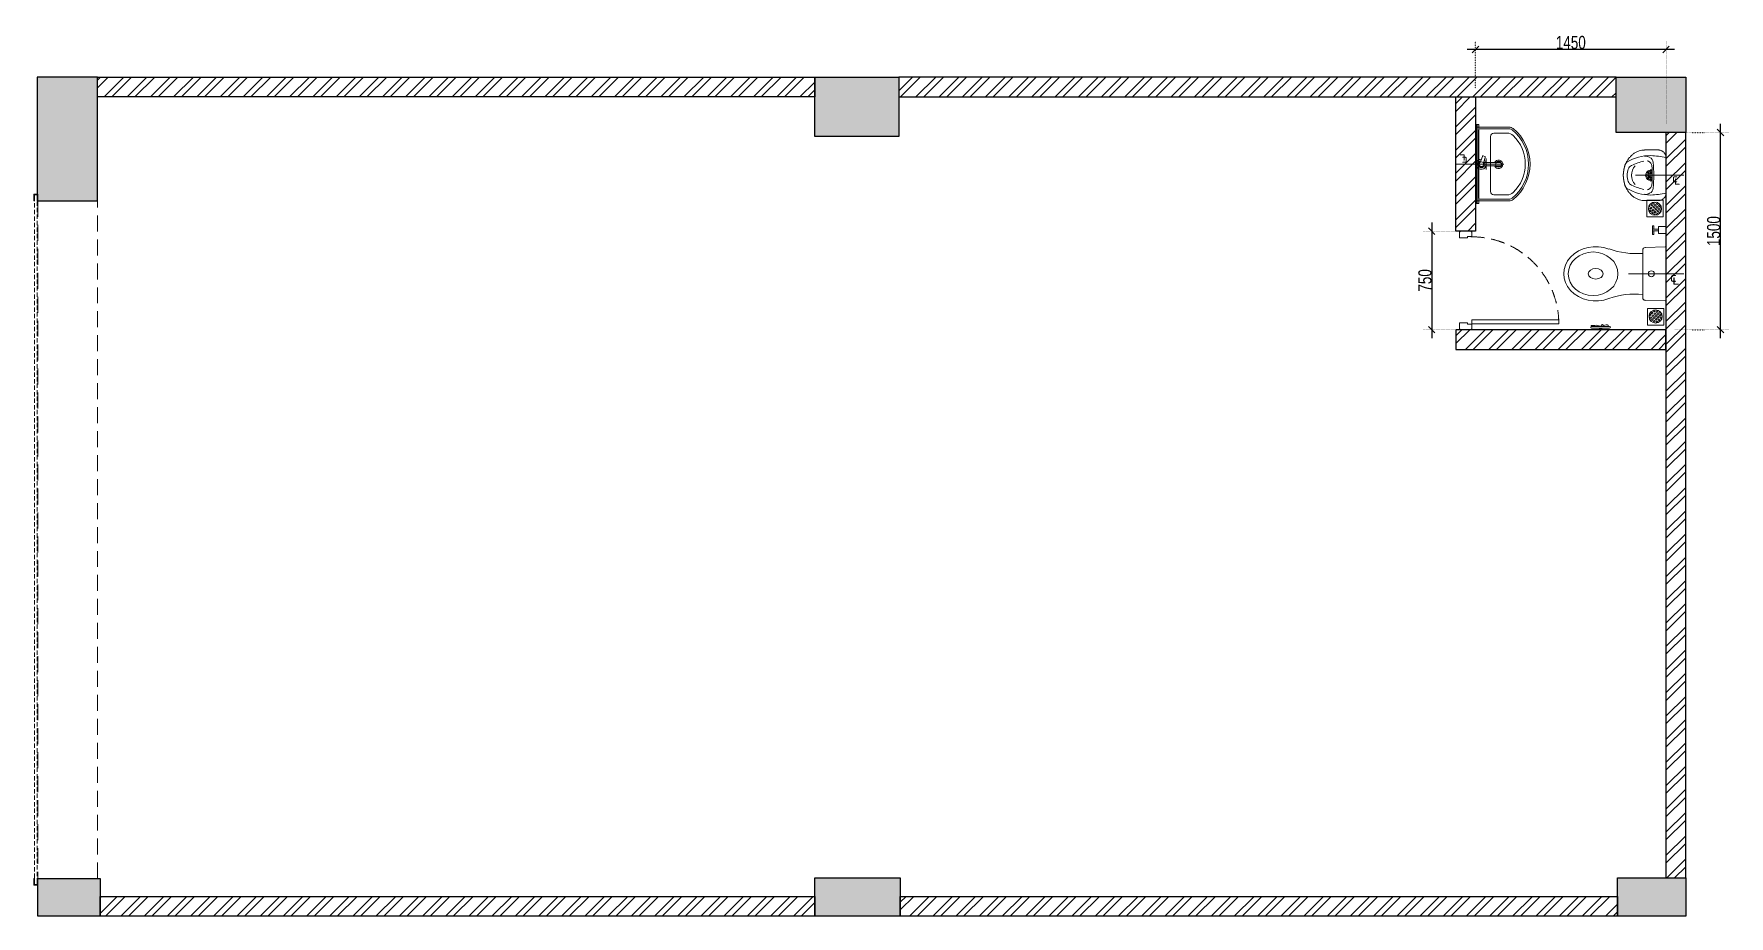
# Model space of a CAD drawing. Header units: feet. Extents: x 9588627 to 9601532, y -6771889 to -6765179.
import ezdxf

# ---------------------------------------------------------------- set-up
doc = ezdxf.new("R2010")
doc.units = ezdxf.units.FT
doc.header["$LTSCALE"] = 33
doc.header["$MEASUREMENT"] = 0
doc.header["$PDMODE"] = 3
doc.header["$PDSIZE"] = -1
for name, pattern in [('CENTER', [2, 1.25, -0.25, 0.25, -0.25]), ('DOT2', [0.125, 0, -0.125]), ('HIDDEN', [9.525, 6.35, -3.175]), ('HIDDEN2', [4.7625, 3.175, -1.5875]), ('HIDDENX2', [0.75, 0.5, -0.25])]:
    doc.linetypes.add(name, pattern=pattern)
for name, color, linetype, lineweight in [('A-shutter', 8, 'Continuous', 18), ('A-WALL HATCH', 251, 'Continuous', 5), ('beam', 90, 'Continuous', 9), ('centerline-toilets', 2, 'CENTER', 13), ('column hatch', 5, 'Continuous', 0), ('Door', 2, 'Continuous', 13), ('ele', 252, 'Continuous', 13), ('Fhitting', 152, 'Continuous', 30), ('LENS-DOOR', 34, 'Continuous', 20), ('LENS_DIMENSION', 193, 'Continuous', 0), ('Mirror', 150, 'Continuous', 20), ('Panelling', 65, 'Continuous', 18), ('PARTITION', 22, 'Continuous', 30), ('rolling shutter', 1, 'Continuous', 5), ('Toilet', 5, 'Continuous', 9)]:
    doc.layers.add(name, color=color, linetype=linetype, lineweight=lineweight)
for name, color, linetype in [('A-WALL', 1, 'Continuous'), ('column', 10, 'Continuous'), ('S-DIM', 7, 'Continuous')]:
    doc.layers.add(name, color=color, linetype=linetype)
doc.styles.get("Standard").update_dxf_attribs({"font": 'GILC____.TTF'})
doc.dimstyles.new('100MM', dxfattribs={"dimtxt": 100, "dimasz": 50, "dimexe": 65, "dimexo": 65, "dimtad": 1, "dimdec": 0, "dimtxsty": 'Standard', "dimblk": 'OBLIQUE', "dimcen": 2.5, "dimdle": 65, "dimclrd": 256, "dimclre": 256, "dimclrt": 1, "dimadec": 0, "dimazin": 0, "dimtfac": 1, "dimtdec": 0, "dimtmove": 1, "dimatfit": 3, "dimfxl": 1, "dimlwd": -1, "dimlwe": -1, "dimarcsym": 0})

# ---------------------------------------------------------------- blocks, each defined once
blk = doc.blocks.new('*U10')
at = {"layer": 'A-shutter', "color": 5, "ltscale": 10}
for points in [[(41037660, -1561539), (41037660, -1561544), (41037615, -1561544), (41037615, -1561564), (41037660, -1561564), (41037660, -1561569), (41037610, -1561569), (41037610, -1561539)], [(41042815, -1561539), (41042815, -1561544), (41042860, -1561544), (41042860, -1561564), (41042815, -1561564), (41042815, -1561569), (41042865, -1561569), (41042865, -1561539)]]:
    blk.add_lwpolyline(points, close=True, dxfattribs=at)
at = {"layer": 'A-shutter', "color": 5, "linetype": 'HIDDENX2', "ltscale": 2}
blk.add_lwpolyline([(41037615, -1561544), (41037615, -1561564), (41042860, -1561564), (41042860, -1561544)], close=True, dxfattribs=at)
blk = doc.blocks.new('DLF-RSP-AR-CD-DWG-4DT-3113$0$X-TYPICAL TOILET UPPER FLOORS - 02$0$urinals')
at = {"layer": 'Toilet'}
for p, q in [((0, -16), (0, 8)), ((-46, -115), (46, -115)), ((0, -105), (0, -161))]:
    blk.add_line(p, q, dxfattribs=at)
blk.add_lwpolyline([(135, 0), (-135, 0, 0.036949), (-150, -116, 0.138094), (-100, -297, 0.221721), (-52, -318, 0.062656), (0, -325, 0.062656), (52, -318, 0.221721), (100, -297, 0.138094), (150, -116, 0.036949)], format="xyb", close=True, dxfattribs=at)
for centre, radius, start, end in [((-91, -153), 53.8, 148.4868, 188.6401), ((-94, -145), 47.1, 93.3708, 154.4824), ((-71, -150), 40.2, 106.7016, 169.725), ((3, -1238), 1145, 90.1625, 95.0265), ((-51, -225), 119, 89.5454, 105.8857), ((0, -996), 891, 89.9918, 93.182), ((0, -115), 40, 167.428, 12.572), ((0, -115), 33, 164.1814, 15.8186), ((0, -115), 32, 163.6049, 16.3951), ((0, -115), 22.6, 155.6653, 24.3347), ((0, -115), 14.7, 139.9109, 40.0891), ((-3, -1238), 1145, 84.9735, 89.8375), ((0, -996), 891, 86.818, 90.0082), ((51, -225), 119, 74.1143, 90.4546), ((71, -150), 40.2, 10.275, 73.2984), ((94, -145), 47.1, 25.5176, 86.6292), ((91, -153), 53.8, 351.3599, 31.5132), ((414, -38), 538, 193.994, 204.5632), ((-2, -165), 97.6, 225, 270.9552), ((2, -165), 97.6, 269.0448, 315), ((-414, -38), 538, 335.4368, 346.006), ((-30, -241), 50, 204.5632, 250.4606), ((-2, -161), 135, 250.4606, 270.6492), ((2, -161), 135, 269.3508, 289.5394), ((30, -241), 50, 289.5394, 335.4368)]:
    blk.add_arc(centre, radius, start, end, dxfattribs=at)
blk.add_open_spline([(135, 0), (105, 0), (76, 0), (-13, 0), (-73, 0), (-133, 0), (-133, 0), (-134, 0), (-134, 0), (-135, 0), (-135, 0), (-135, 0), (-135, 0), (-135, 0), (-135, 0), (-135, 0), (-135, 0), (-135, 0), (-135, 0), (-135, 0), (-135, 0), (-135, 0), (-135, 0), (-136, 0), (-136, 0), (-136, 0), (-137, 0), (-138, 0), (-138, 0), (-141, 0), (-142, 0), (-146, -1), (-149, -2), (-155, -3), (-158, -5), (-163, -7), (-166, -9), (-171, -13), (-173, -15), (-178, -19), (-180, -22), (-184, -27), (-185, -29), (-188, -35), (-189, -38), (-191, -43), (-191, -46), (-192, -50), (-192, -51), (-192, -52), (-192, -54), (-193, -56), (-193, -56), (-193, -57), (-193, -57), (-193, -57), (-193, -57), (-193, -57), (-193, -57), (-193, -57), (-193, -57), (-193, -58), (-193, -58), (-193, -58), (-193, -58), (-193, -58), (-193, -58), (-193, -58), (-193, -59), (-193, -59), (-193, -60), (-193, -61), (-193, -62), (-193, -65), (-193, -66), (-193, -72), (-193, -75), (-193, -86), (-193, -93), (-193, -114), (-193, -128), (-193, -146), (-193, -145), (-193, -149), (-193, -150), (-193, -154), (-193, -156), (-193, -159), (-193, -159), (-193, -159), (-193, -159), (-193, -160), (-193, -160), (-193, -160), (-193, -160), (-193, -160), (-193, -160), (-193, -160), (-193, -160), (-193, -160), (-193, -160), (-193, -160), (-193, -161), (-193, -161), (-193, -161), (-193, -162), (-193, -162), (-192, -164), (-192, -165), (-192, -168), (-192, -170), (-192, -176), (-191, -180), (-189, -191), (-188, -198), (-183, -212), (-180, -219), (-173, -233), (-169, -240), (-159, -253), (-154, -259), (-142, -271), (-136, -277), (-123, -287), (-115, -292), (-101, -301), (-93, -305), (-77, -311), (-69, -314), (-53, -319), (-44, -321), (-28, -323), (-20, -324), (-9, -325), (-7, -325), (-3, -325), (-1, -325), (2, -325), (4, -325), (8, -325), (11, -325), (21, -324), (27, -323), (42, -321), (50, -319), (67, -315), (75, -312), (92, -305), (100, -301), (115, -292), (123, -288), (136, -277), (143, -271), (155, -259), (160, -252), (170, -238), (174, -231), (181, -217), (184, -210), (188, -195), (190, -188), (191, -179), (191, -178), (192, -174), (192, -171), (192, -168), (192, -167), (192, -164), (192, -162), (192, -160), (192, -160), (192, -160), (192, -160), (192, -160), (192, -159), (192, -159), (192, -159), (192, -158), (192, -157), (192, -156), (192, -155), (192, -152), (192, -150), (192, -143), (192, -144), (192, -132), (192, -124), (192, -99), (192, -82), (192, -65), (192, -64), (192, -62), (192, -60), (192, -58), (192, -58), (192, -57), (192, -57), (192, -57), (192, -57), (192, -57), (192, -57), (192, -57), (192, -57), (192, -57), (192, -57), (192, -56), (192, -56), (192, -55), (192, -55), (192, -53), (192, -52), (192, -48), (191, -46), (190, -40), (189, -37), (186, -31), (184, -28), (180, -22), (178, -19), (173, -14), (170, -12), (164, -8), (161, -6), (155, -3), (151, -2), (145, -1), (142, 0), (137, 0), (136, 0), (135, 0)], degree=3, knots=[0, 0, 0, 0, 0.329607, 0.329607, 0.988822, 0.988822, 0.996691, 0.996691, 0.998638, 0.998638, 0.99992, 0.99992, 1.000227, 1.000227, 1.000534, 1.000534, 1.001148, 1.001148, 1.002375, 1.002375, 1.00483, 1.00483, 1.009739, 1.009739, 1.019558, 1.019558, 1.039196, 1.039196, 1.078472, 1.078472, 1.157024, 1.157024, 1.314128, 1.314128, 1.471232, 1.471232, 1.628335, 1.628335, 1.785439, 1.785439, 1.942543, 1.942543, 2.099647, 2.099647, 2.256751, 2.256751, 2.413855, 2.413855, 2.450944, 2.450944, 2.525122, 2.525122, 2.556641, 2.556641, 2.563699, 2.563699, 2.567479, 2.567479, 2.57001, 2.57001, 2.570783, 2.570783, 2.572328, 2.572328, 2.573873, 2.573873, 2.576964, 2.576964, 2.583145, 2.583145, 2.595507, 2.595507, 2.620232, 2.620232, 2.669681, 2.669681, 2.76858, 2.76858, 2.966376, 2.966376, 3.36197, 3.36197, 3.45996, 3.45996, 3.491387, 3.491387, 3.554241, 3.554241, 3.562213, 3.562213, 3.566829, 3.566829, 3.570018, 3.570018, 3.570684, 3.570684, 3.571294, 3.571294, 3.571904, 3.571904, 3.573124, 3.573124, 3.575564, 3.575564, 3.580444, 3.580444, 3.590203, 3.590203, 3.609723, 3.609723, 3.648762, 3.648762, 3.72684, 3.72684, 3.861362, 3.861362, 3.995884, 3.995884, 4.130406, 4.130406, 4.264928, 4.264928, 4.39945, 4.39945, 4.533972, 4.533972, 4.668494, 4.668494, 4.803016, 4.803016, 4.937539, 4.937539, 5.072061, 5.072061, 5.118026, 5.118026, 5.144558, 5.144558, 5.17109, 5.17109, 5.224154, 5.224154, 5.330281, 5.330281, 5.468863, 5.468863, 5.607445, 5.607445, 5.746027, 5.746027, 5.884609, 5.884609, 6.023191, 6.023191, 6.161773, 6.161773, 6.300355, 6.300355, 6.438937, 6.438937, 6.577519, 6.577519, 6.602876, 6.602876, 6.653589, 6.653589, 6.673028, 6.673028, 6.711906, 6.711906, 6.713712, 6.713712, 6.715518, 6.715518, 6.719129, 6.719129, 6.726351, 6.726351, 6.740796, 6.740796, 6.769686, 6.769686, 6.827466, 6.827466, 6.943027, 6.943027, 7.174147, 7.174147, 7.636387, 7.636387, 7.659394, 7.659394, 7.705407, 7.705407, 7.71212, 7.71212, 7.713128, 7.713128, 7.714137, 7.714137, 7.716153, 7.716153, 7.720185, 7.720185, 7.728249, 7.728249, 7.744378, 7.744378, 7.776636, 7.776636, 7.841152, 7.841152, 7.970184, 7.970184, 8.14844, 8.14844, 8.326696, 8.326696, 8.504953, 8.504953, 8.683209, 8.683209, 8.861465, 8.861465, 9.039722, 9.039722, 9.217978, 9.217978, 9.283185, 9.283185, 9.283185, 9.283185], dxfattribs=at)
blk = doc.blocks.new('jALI')
at = {"layer": 'Toilet', "ltscale": 5}
h = blk.add_hatch(dxfattribs=at)
h.set_pattern_fill('HEX', color=256, scale=50, angle=135, double=1)
h.set_pattern_definition([(135, (-344825.863, 460708.187), (-7.65465545, -7.65465545), [6.25, -12.5]), (255, (-344825.863, 460708.187), (10.4564538, -2.80179835), [6.25, -12.5]), (195, (-344830.282, 460712.606), (2.80179835, -10.4564538), [6.25, -12.5])])
edge = h.paths.add_edge_path()
edge.add_arc((-393188, 163648), 50, -90, 270)
blk.add_lwpolyline([(-393250, 163582), (-393126, 163582), (-393126, 163709), (-393250, 163709)], close=True, dxfattribs=at)
blk.add_circle((-393188, 163648), 50, dxfattribs=at)
blk = doc.blocks.new('Urinal')
at = {"layer": 'centerline-toilets', "linetype": 'HIDDEN', "ltscale": 10}
blk.add_line((0, 231), (0, -137), dxfattribs=at)
at = {"layer": 'Fhitting', "lineweight": 0, "ltscale": 0.5, "rotation": 180}
blk.add_blockref('DLF-RSP-AR-CD-DWG-4DT-3113$0$X-TYPICAL TOILET UPPER FLOORS - 02$0$urinals', (0, 0), dxfattribs=at)
at = {"layer": 'Fhitting', "lineweight": 0, "ltscale": 0.5, "xscale": -1, "rotation": 90}
blk.add_blockref('jALI', (163394, -393104), dxfattribs=at)
at = {"layer": 'centerline-toilets', "linetype": 'DOT2', "insert": (-31, -69), "char_height": 75, "width": 495.83, "attachment_point": 5, "rotation": 270}
blk.add_mtext('{\\fISOCPEUR|b0|i0|c0|p34;℄}', dxfattribs=at)
blk = doc.blocks.new('WC')
at = {"layer": 'centerline-toilets', "linetype": 'HIDDEN', "ltscale": 10}
blk.add_line((0, 286), (0, -135), dxfattribs=at)
at = {"layer": 'Toilet'}
for p, q in [((-413, 567), (-413, 429)), ((-401, 567), (-401, 429)), ((-419, 507), (-425, 507)), ((-425, 507), (-425, 489)), ((-419, 489), (-425, 489)), ((-419, 507), (-419, 489)), ((-419, 504), (-413, 504)), ((-419, 492), (-413, 492)), ((-206, 6), (-202, 157)), ((181, 177), (-183, 177)), ((206, 6), (200, 157)), ((-200, 0), (200, 0))]:
    blk.add_line(p, q, dxfattribs=at)
at = {"layer": 'Toilet', "ltscale": 100}
for p, q in [((366, 103), (300, 103)), ((300, 92), (300, 103)), ((326, 92), (300, 92)), ((307, 0), (307, 57)), ((359, 57), (307, 57)), ((326, 103), (326, 57)), ((340, 103), (340, 57)), ((366, 92), (340, 92)), ((359, 57), (359, 0)), ((366, 92), (366, 103)), ((359, 0), (307, 0))]:
    blk.add_line(p, q, dxfattribs=at)
at = {"layer": 'Toilet'}
blk.add_circle((0, 112), 22.9, dxfattribs=at)
for centre, radius, start, end in [((-407, 567), 6, 0, 180), ((-407, 429), 6, 180, 0), ((-776, 231), 622, 354.997, 19.0619), ((776, 226), 623, 160.5196, 184.5617), ((-182, 158), 19.3, 90.3509, 180.8981), ((180, 158), 19.3, 359.1019, 89.6491), ((-200, 6), 5.72, 177.9546, 270), ((200, 6), 5.72, 270, 2.0454)]:
    blk.add_arc(centre, radius, start, end, dxfattribs=at)
at = {"layer": 'Toilet', "extrusion": (0, 0, -1)}
for centre, major_axis, ratio, start_param, end_param in [((0, 534), (0, -245), 0.842028, 7.436326, 11.41323), ((0, 535), (0, -57.2), 0.7, 1.570796326794896, 7.853981633974482)]:
    blk.add_ellipse(centre, major_axis=major_axis, ratio=ratio, start_param=start_param, end_param=end_param, dxfattribs=at)
blk.add_ellipse((0, 555), major_axis=(0, -189), ratio=0.878788, dxfattribs=at)
at = {"layer": 'Toilet'}
blk.add_open_spline([(-401, 441), (-397, 441), (-384, 439), (-389, 459), (-396, 480), (-386, 478), (-386, 491), (-403, 487), (-385, 532), (-396, 547), (-391, 570), (-397, 569), (-401, 568)], degree=3, knots=[0, 0, 0, 0, 9.744972, 33.823887, 47.583551, 49.497915, 60.560502, 63.822284, 93.508019, 135.756925, 141.904352, 150.301906, 150.301906, 150.301906, 150.301906], dxfattribs=at)
at = {"layer": 'Fhitting', "lineweight": 0, "ltscale": 0.5, "rotation": 270}
blk.add_blockref('jALI', (-163973, -393109), dxfattribs=at)
at = {"layer": 'centerline-toilets', "linetype": 'DOT2', "insert": (-36, -57), "char_height": 85.83, "width": 567.4, "attachment_point": 5, "rotation": 270}
blk.add_mtext('{\\fISOCPEUR|b0|i0|c0|p34;℄}', dxfattribs=at)
blk = doc.blocks.new('Wash Basin')
at = {"layer": 'PARTITION', "lineweight": 9}
h = blk.add_hatch(dxfattribs=at)
h.set_pattern_fill('ANSI38', color=256, scale=70, angle=990, style=0, double=1)
h.set_pattern_definition([(315, (-64.7135, -33.325), (6.18718, 6.18718), []), (45, (-64.7135, -33.325), (6.18718, 18.56155), [21.875, -13.125])])
h.paths.add_polyline_path([(300, -22), (-300, -22), (-300, -34), (300, -34)])
at = {"layer": 'centerline-toilets', "linetype": 'HIDDEN', "ltscale": 10}
blk.add_line((0, -238), (0, 130), dxfattribs=at)
at = {"layer": 'Mirror', "ltscale": 0.5}
blk.add_lwpolyline([(-300, -34), (-300, -46), (300, -46), (300, -34)], close=True, dxfattribs=at)
at = {"layer": 'Panelling', "lineweight": 9}
blk.add_lwpolyline([(-300, -22), (-300, -34), (300, -34), (300, -22)], close=True, dxfattribs=at)
at = {"layer": 'Toilet', "ltscale": 100}
for p, q in [((-280, -32), (-280, -278)), ((-270, -22), (270, -22)), ((-268, -55), (-268, -278)), ((-258, -45), (258, -45)), ((-15, -89), (-15, -208)), ((11, -208), (11, -89)), ((268, -55), (268, -278)), ((280, -32), (280, -278))]:
    blk.add_line(p, q, dxfattribs=at)
blk.add_lwpolyline([(41, -103), (-41, -103)], dxfattribs=at)
blk.add_lwpolyline([(23, -62), (58, -74, -0.414214), (61, -81), (58, -93, -0.414214), (50, -96), (16, -85)], format="xyb", dxfattribs=at)
blk.add_lwpolyline([(-235, -264, 0.191896), (-217, -309, 0.420236), (217, -309, 0.191896), (235, -264), (235, -161, 0.414214), (210, -136), (-210, -136, 0.414214), (-235, -161)], format="xyb", close=True, dxfattribs=at)
for centre, radius in [((-2, -67), 17.5), ((-2, -197), 22.5)]:
    blk.add_circle(centre, radius, dxfattribs=at)
for centre, radius, start, end in [((-270, -32), 10, 90, 180), ((-258, -55), 10, 90, 180), ((258, -55), 10, 0, 90), ((270, -32), 10, 0, 90), ((-2, -197), 32.1, 113.0898, 66.246), ((-2, -197), 20.5, 128.0403, 237.2899), ((-2, -197), 20.5, 304.4733, 50.7332), ((-230, -278), 50, 180, 218.4461), ((0, -89), 348, 219.2826, 320.7174), ((-230, -278), 38, 180, 218.4461), ((0, -89), 336, 219.313, 320.687), ((230, -278), 38, 321.5539, 0), ((230, -278), 50, 321.5539, 0)]:
    blk.add_arc(centre, radius, start, end, dxfattribs=at)
for centre, major_axis, start_param, end_param in [((-2, -67), (0, 38.3), 4.720493, 9.081982), ((-2, -67), (-0.2, -25.6), 1.769108, 7.074098), ((-2, -67), (0, 38.3), 3.484555, 4.083576), ((-2, -208), (-9.04, 9.04), 0.785398, 3.926991)]:
    blk.add_ellipse(centre, major_axis=major_axis, ratio=1, start_param=start_param, end_param=end_param, dxfattribs=at)
at = {"layer": 'centerline-toilets', "linetype": 'DOT2', "insert": (33, 62), "char_height": 75, "width": 495.83, "attachment_point": 5, "rotation": 90}
blk.add_mtext('{\\fISOCPEUR|b0|i0|c0|p34;℄}', dxfattribs=at)
blk = doc.blocks.new('*U11')
at = {"layer": 'LENS-DOOR'}
for p, q in [((547492, 1778574), (547492, 1779235)), ((547523, 1779235), (547492, 1779235)), ((547523, 1779235), (547523, 1778574)), ((547447, 1778569), (547452, 1778569)), ((547447, 1778484), (547447, 1778569)), ((547452, 1778574), (547489, 1778574)), ((547452, 1778569), (547452, 1778574)), ((547489, 1778540), (547489, 1778574)), ((547489, 1778540), (547499, 1778540)), ((547523, 1778574), (547492, 1778574)), ((547499, 1778479), (547499, 1778540)), ((548145, 1778479), (548145, 1778540)), ((548156, 1778540), (548145, 1778540)), ((548192, 1778574), (548156, 1778574)), ((548156, 1778540), (548156, 1778574)), ((548192, 1778569), (548192, 1778574)), ((548197, 1778569), (548192, 1778569)), ((548197, 1778484), (548197, 1778569)), ((547447, 1778484), (547452, 1778484)), ((547452, 1778479), (547452, 1778484)), ((547452, 1778479), (547499, 1778479)), ((548192, 1778479), (548145, 1778479)), ((548192, 1778479), (548192, 1778484)), ((548197, 1778484), (548192, 1778484))]:
    blk.add_line(p, q, dxfattribs=at)
at = {"layer": 'LENS-DOOR', "color": 7, "linetype": 'HIDDEN2', "extrusion": (0, 0, -1)}
blk.add_ellipse((547492, 1778574), major_axis=(661, 0), ratio=1, start_param=-1.570791, end_param=0.051209, dxfattribs=at)
blk = doc.blocks.new('A$Cc8652d2b')
at = {"layer": 'A-WALL HATCH'}
h = blk.add_hatch(dxfattribs=at)
h.set_pattern_fill('ANSI32', color=256, scale=333)
h.set_pattern_definition([(45, (-4178442.68, 5460832.99), (-88.2999593, 88.2999593), []), (45, (-4178383.82, 5460832.99), (-88.2999593, 88.2999593), [])])
h.paths.add_polyline_path([(-12070, 150), (-6630, 150), (-6630, 0), (-12070, 0)])
h.paths.add_polyline_path([(-5980, 150), (-520, 150), (-520, 0), (-5980, 0)])
h.paths.add_polyline_path([(-150, 290), (0, 290), (0, 5960), (-150, 5960)])
h.paths.add_polyline_path([(-530, 6380), (-5990, 6380), (-5990, 6230), (-530, 6230)])
h.paths.add_polyline_path([(-6630, 6230), (-12090, 6230), (-12090, 6380), (-6630, 6380)])
h = blk.add_hatch(dxfattribs=at)
h.set_pattern_fill('ANSI32', color=256, scale=333)
h.paths.add_polyline_path([(-1600, 5210), (-1750, 5210), (-1750, 6230), (-1600, 6230)])
h.paths.add_polyline_path([(-150, 4460), (-1750, 4460), (-1750, 4310), (-150, 4310)])
at = {"layer": 'column hatch'}
h = blk.add_hatch(color=251, dxfattribs=at)
h.dxf.hatch_style = 1
h.paths.add_polyline_path([(-12090, 6380), (-12550, 6380), (-12550, 5440), (-12090, 5440)])
h.paths.add_polyline_path([(-12545, 285), (-12070, 285), (-12070, 0), (-12545, 0)])
h.paths.add_polyline_path([(-6630, 6380), (-5990, 6380), (-5990, 5930), (-6630, 5930)])
h.paths.add_polyline_path([(-6630, 290), (-5980, 290), (-5980, 0), (-6630, 0)])
h.paths.add_polyline_path([(-530, 6380), (0, 6380), (0, 5960), (-530, 5960)])
h.paths.add_polyline_path([(-520, 290), (0, 290), (0, 0), (-520, 0)])
at = {"layer": 'A-WALL'}
for points in [[(-6630, 6230), (-12090, 6230), (-12090, 6380), (-6630, 6380)], [(-530, 6380), (-5990, 6380), (-5990, 6230), (-530, 6230)], [(-1600, 5210), (-1750, 5210), (-1750, 6230), (-1600, 6230)], [(-150, 290), (0, 290), (0, 5960), (-150, 5960)], [(-150, 4460), (-1750, 4460), (-1750, 4310), (-150, 4310)], [(-12070, 150), (-6630, 150), (-6630, 0), (-12070, 0)], [(-5980, 150), (-520, 150), (-520, 0), (-5980, 0)]]:
    blk.add_lwpolyline(points, close=True, dxfattribs=at)
at = {"layer": 'beam', "linetype": 'HIDDEN', "ltscale": 0.58}
blk.add_lwpolyline([(-12090, 5440), (-12545, 5440), (-12545, 285), (-12090, 285)], close=True, dxfattribs=at)
at = {"layer": 'column'}
for points in [[(-12090, 6380), (-12550, 6380), (-12550, 5440), (-12090, 5440)], [(-6630, 6380), (-5990, 6380), (-5990, 5930), (-6630, 5930)], [(-530, 6380), (0, 6380), (0, 5960), (-530, 5960)], [(-12545, 285), (-12070, 285), (-12070, 0), (-12545, 0)], [(-6630, 290), (-5980, 290), (-5980, 0), (-6630, 0)], [(-520, 290), (0, 290), (0, 0), (-520, 0)]]:
    blk.add_lwpolyline(points, close=True, dxfattribs=at)
at = {"layer": 'Door', "xscale": -1, "rotation": 270}
blk.add_blockref('*U11', (-1780201, -542987), dxfattribs=at)
at = {"layer": 'ele', "color": 0, "lineweight": -2, "rotation": 90}
for name, p in [('Wash Basin', (-1622, 5720)), ('Urinal', (-150, 5634)), ('WC', (-150, 4885))]:
    blk.add_blockref(name, p, dxfattribs=at)
at = {"layer": 'rolling shutter', "color": 2, "xscale": -1, "rotation": 269.9999999999481}
blk.add_blockref('*U10', (1548994, -41037375), dxfattribs=at)
blk = doc.blocks.new('_Oblique')
at = {"color": 0, "lineweight": -2}
blk.add_line((-0.5, -0.5), (0.5, 0.5), dxfattribs=at)
blk = doc.blocks.new('*D12')
at = {"layer": 'Defpoints', "color": 0}
for p in [(9601052, -6765929), (9601467, -6765929), (9601052, -6767429)]:
    blk.add_point(p, dxfattribs=at)
at = {"layer": 'S-DIM'}
blk.add_line((9601467, -6767494), (9601467, -6765864), dxfattribs=at)
at = {"layer": 'S-DIM', "linetype": 'DOT2'}
for p, q in [((9601117, -6765929), (9601532, -6765929)), ((9601117, -6767429), (9601532, -6767429))]:
    blk.add_line(p, q, dxfattribs=at)
at = {"layer": 'S-DIM', "xscale": 50, "yscale": 50, "zscale": 50}
for p, rotation in [((9601467, -6765929), 90), ((9601467, -6767429), 270)]:
    blk.add_blockref('_Oblique', p, dxfattribs=dict(at, rotation=rotation))
at = {"layer": 'S-DIM', "color": 1, "insert": (9601415, -6766679), "char_height": 100, "attachment_point": 5, "rotation": 90}
blk.add_mtext('1500', dxfattribs=at)
blk = doc.blocks.new('*D13')
at = {"layer": 'Defpoints', "color": 0}
for p in [(9599602, -6765297), (9599602, -6765659), (9601052, -6765929)]:
    blk.add_point(p, dxfattribs=at)
at = {"layer": 'S-DIM', "linetype": 'DOT2'}
for p, q in [((9599602, -6765594), (9599602, -6765232)), ((9601052, -6765864), (9601052, -6765232))]:
    blk.add_line(p, q, dxfattribs=at)
at = {"layer": 'S-DIM'}
blk.add_line((9601117, -6765297), (9599537, -6765297), dxfattribs=at)
at = {"layer": 'S-DIM', "xscale": 50, "yscale": 50, "zscale": 50, "rotation": 180}
blk.add_blockref('_Oblique', (9599602, -6765297), dxfattribs=at)
at = {"layer": 'S-DIM', "xscale": 50, "yscale": 50, "zscale": 50}
blk.add_blockref('_Oblique', (9601052, -6765297), dxfattribs=at)
at = {"layer": 'S-DIM', "color": 1, "insert": (9600327, -6765245), "char_height": 100, "attachment_point": 5}
blk.add_mtext('1450', dxfattribs=at)
blk = doc.blocks.new('*D14')
at = {"layer": 'Defpoints', "color": 0}
for p in [(9599527, -6766679), (9599268, -6767429), (9599527, -6767429)]:
    blk.add_point(p, dxfattribs=at)
at = {"layer": 'S-DIM'}
blk.add_line((9599268, -6766614), (9599268, -6767494), dxfattribs=at)
at = {"layer": 'S-DIM', "linetype": 'DOT2'}
for p, q in [((9599462, -6766679), (9599203, -6766679)), ((9599462, -6767429), (9599203, -6767429))]:
    blk.add_line(p, q, dxfattribs=at)
at = {"layer": 'S-DIM', "xscale": 50, "yscale": 50, "zscale": 50}
for p, rotation in [((9599268, -6766679), 90), ((9599268, -6767429), 270)]:
    blk.add_blockref('_Oblique', p, dxfattribs=dict(at, rotation=rotation))
at = {"layer": 'S-DIM', "color": 1, "insert": (9599217, -6767054), "char_height": 100, "attachment_point": 5, "rotation": 90}
blk.add_mtext('750', dxfattribs=at)

msp = doc.modelspace()

# ---------------------------------------------------------------- block references
at = {"layer": 'LENS_DIMENSION'}
msp.add_blockref('A$Cc8652d2b', (9601201.7, -6771888.7), dxfattribs=at)

# ---------------------------------------------------------------- dimensions: what is measured, and where the dimension line sits
at = {"layer": 'S-DIM'}
dim = msp.add_linear_dim(base=(9599601.7, -6765296.7), p1=(9601051.7, -6765928.7), p2=(9599601.7, -6765658.7), dimstyle='100MM', dxfattribs=at)
dim.commit()
dim.dimension.update_dxf_attribs({"geometry": '*D13', "text_midpoint": (9600326.7, -6765245)})
for base, p1, p2, picture, middle in [((9601467.1, -6765928.7), (9601051.7, -6767428.7), (9601051.7, -6765928.7), '*D12', (9601415.3, -6766678.7)), ((9599268.3, -6767428.7), (9599526.7, -6766678.7), (9599526.7, -6767428.7), '*D14', (9599216.6, -6767053.7))]:
    dim = msp.add_linear_dim(base=base, p1=p1, p2=p2, angle=90, dimstyle='100MM', dxfattribs=at)
    dim.commit()
    dim.dimension.update_dxf_attribs({"geometry": picture, "text_midpoint": middle})

doc.saveas('drawing.dxf')
